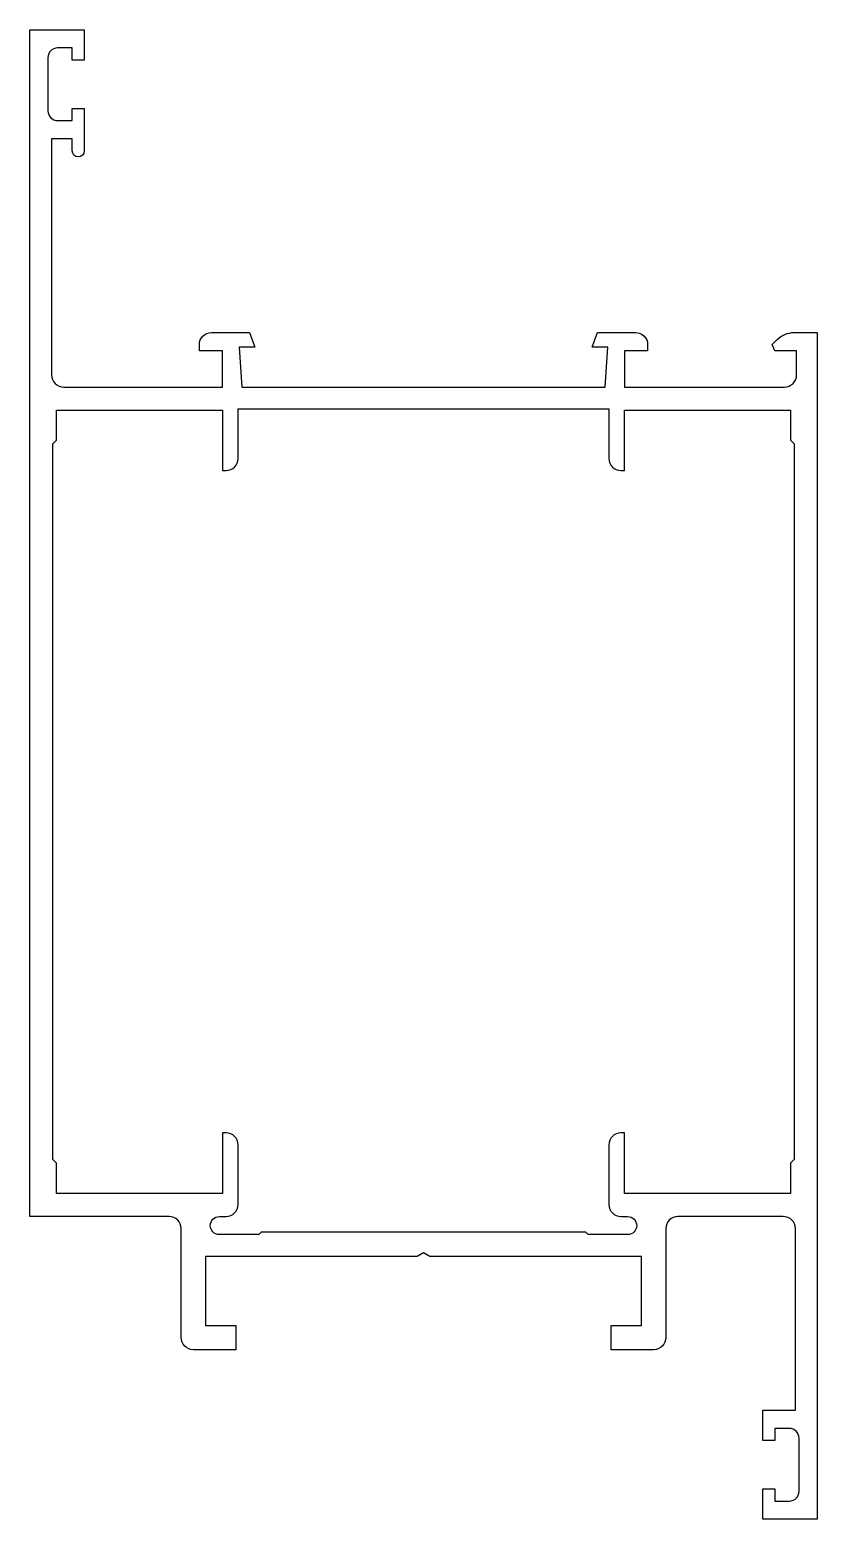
# Model space of a CAD drawing. Header units: millimetres. Extents: x -65 to 0, y 6 to 129.
import ezdxf

# ---------------------------------------------------------------- set-up
doc = ezdxf.new("R2010")
doc.units = ezdxf.units.MM

msp = doc.modelspace()

# ---------------------------------------------------------------- linework, layer by layer
for points in [[(-65, 31), (-65, 129), (-60.5, 129), (-60.5, 126.5), (-61.5, 126.5), (-61.5, 127.5), (-62.7, 127.5, 0.414214), (-63.5, 126.7), (-63.5, 122.3, 0.414214), (-62.7, 121.5), (-61.5, 121.5), (-61.5, 122.5), (-60.5, 122.5), (-60.5, 119, -1), (-61.5, 119), (-61.5, 120), (-63.2, 120), (-63.2, 100.5, 0.414214), (-62.2, 99.5), (-49.1, 99.5), (-49.1, 102.5), (-51, 102.5), (-51, 103, -0.414214), (-50, 104), (-46.85, 104), (-46.41, 102.8), (-47.72, 102.8), (-47.5, 99.5), (-17.5, 99.5), (-17.28, 102.8), (-18.59, 102.8), (-18.15, 104), (-15, 104, -0.414214), (-14, 103), (-14, 102.5), (-15.9, 102.5), (-15.9, 99.5), (-2.7, 99.5, 0.414214), (-1.7, 100.5), (-1.7, 102.5), (-3.5, 102.5), (-3.71, 103.01), (-3.31, 103.41, -0.198912), (-1.9, 104), (0, 104), (0, 6), (-4.5, 6), (-4.5, 8.5), (-3.5, 8.5), (-3.5, 7.5), (-2.3, 7.5, 0.414214), (-1.5, 8.3), (-1.5, 12.7, 0.414214), (-2.3, 13.5), (-3.5, 13.5), (-3.5, 12.5), (-4.5, 12.5), (-4.5, 15), (-1.8, 15), (-1.8, 30, 0.414214), (-2.8, 31), (-11.5, 31, 0.414214), (-12.5, 30), (-12.5, 21, -0.414214), (-13.5, 20), (-17, 20), (-17, 22), (-14.5, 22), (-14.5, 27.7), (-31.98, 27.7), (-32.5, 28), (-33.02, 27.7), (-50.5, 27.7), (-50.5, 22), (-48, 22), (-48, 20), (-51.5, 20, -0.414214), (-52.5, 21), (-52.5, 30, 0.414214), (-53.5, 31), (-65, 31, -0.414214)], [(-15.9, 32.9), (-15.9, 37.9), (-16.2, 37.9, 0.414187), (-17.2, 36.9), (-17.2, 32, 0.41424), (-16.2, 31), (-15.65, 31, -1), (-15.65, 29.5), (-18.9, 29.5), (-19.1, 29.7), (-45.9, 29.7), (-46.1, 29.5), (-49.35, 29.5, -1), (-49.35, 31), (-48.8, 31, 0.41424), (-47.8, 32), (-47.8, 36.9, 0.414187), (-48.8, 37.9), (-49.1, 37.9), (-49.1, 32.9), (-62.8, 32.9), (-62.8, 35.4), (-63.1, 35.7), (-63.1, 94.8), (-62.8, 95.1), (-62.8, 97.6), (-49.1, 97.6), (-49.1, 92.6), (-48.8, 92.6, 0.41424), (-47.8, 93.6), (-47.8, 97.7), (-17.2, 97.7), (-17.2, 93.6, 0.41424), (-16.2, 92.6), (-15.9, 92.6), (-15.9, 97.6), (-2.2, 97.6), (-2.2, 95.1), (-1.9, 94.8), (-1.9, 35.7), (-2.2, 35.4), (-2.2, 32.9), (-15.9, 32.9)]]:
    msp.add_lwpolyline(points, format="xyb", close=True)

doc.saveas('drawing.dxf')
